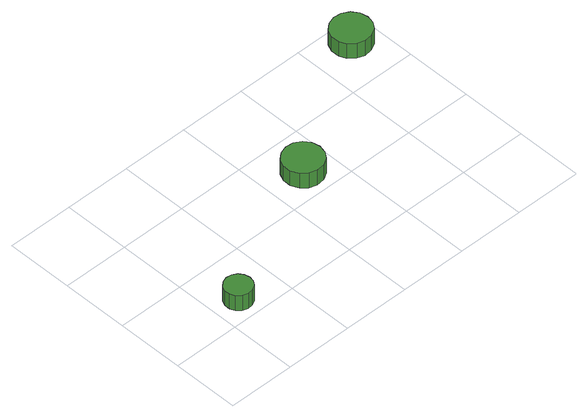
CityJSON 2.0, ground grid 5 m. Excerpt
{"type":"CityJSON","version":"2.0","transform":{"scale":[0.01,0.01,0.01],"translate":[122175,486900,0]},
"CityObjects":{
"tree1":{"type":"SolitaryVegetationObject","attributes":{"function":"something"},"geometry":[{"type":"MultiSurface","lod":"1","boundaries":[[[0,1,2,3,4,5,6,7,8,9,10,11,12,13,14]],[[15,16,17,18,19,20,21,22,23,24,25,26,27,28,29]],[[0,29,28,1]],[[1,28,27,2]],[[2,27,26,3]],[[3,26,25,4]],[[4,25,24,5]],[[5,24,23,6]],[[6,23,22,7]],[[7,22,21,8]],[[8,21,20,9]],[[9,20,19,10]],[[10,19,18,11]],[[11,18,17,12]],[[12,17,16,13]],[[13,16,15,14]],[[14,15,29,0]]]}]},
"tree2":{"type":"SolitaryVegetationObject","attributes":{"function":"something"},"geometry":[{"type":"MultiSurface","lod":"1","boundaries":[[[30,31,32,33,34,35,36,37,38,39,40,41,42,43,44]],[[45,46,47,48,49,50,51,52,53,54,55,56,57,58,59]],[[30,59,58,31]],[[31,58,57,32]],[[32,57,56,33]],[[33,56,55,34]],[[34,55,54,35]],[[35,54,53,36]],[[36,53,52,37]],[[37,52,51,38]],[[38,51,50,39]],[[39,50,49,40]],[[40,49,48,41]],[[41,48,47,42]],[[42,47,46,43]],[[43,46,45,44]],[[44,45,59,30]]]}]},
"tree3":{"type":"SolitaryVegetationObject","attributes":{"function":"something"},"geometry":[{"type":"MultiSurface","lod":"1","boundaries":[[[60,61,62,63,64,65,66,67,68,69,70,71,72,73,74]],[[75,76,77,78,79,80,81,82,83,84,85,86,87,88,89]],[[60,89,88,61]],[[61,88,87,62]],[[62,87,86,63]],[[63,86,85,64]],[[64,85,84,65]],[[65,84,83,66]],[[66,83,82,67]],[[67,82,81,68]],[[68,81,80,69]],[[69,80,79,70]],[[70,79,78,71]],[[71,78,77,72]],[[72,77,76,73]],[[73,76,75,74]],[[74,75,89,60]]]}]}
},
"vertices":[
[289,165,188],[280,206,188],[256,240,188],[219,261,188],[178,265,188],[138,252,188],[107,224,188],[90,186,188],[90,144,188],[107,106,188],[138,78,188],[178,65,188],[219,69,188],[256,90,188],[280,124,188],[280,124,59],[256,90,59],[219,69,59],[178,65,59],[138,78,59],[107,106,59],[90,144,59],[90,186,59],[107,224,59],[138,252,59],[178,265,59],[219,261,59],[256,240,59],[280,206,59],[289,165,59],
[1420,703,193],[1408,762,193],[1372,811,193],[1320,842,193],[1259,848,193],[1202,829,193],[1157,789,193],[1132,733,193],[1132,673,193],[1157,617,193],[1202,577,193],[1259,558,193],[1320,564,193],[1372,595,193],[1408,644,193],[1408,644,64],[1372,595,64],[1320,564,64],[1259,558,64],[1202,577,64],[1157,617,64],[1132,673,64],[1132,733,64],[1157,789,64],[1202,829,64],[1259,848,64],[1320,842,64],[1372,811,64],[1408,762,64],[1420,703,64],
[2446,1330,195],[2434,1390,195],[2398,1439,195],[2345,1469,195],[2285,1475,195],[2228,1457,195],[2182,1416,195],[2158,1361,195],[2158,1300,195],[2182,1245,195],[2228,1204,195],[2285,1185,195],[2345,1192,195],[2398,1222,195],[2434,1271,195],[2434,1271,66],[2398,1222,66],[2345,1192,66],[2285,1185,66],[2228,1204,66],[2182,1245,66],[2158,1300,66],[2158,1361,66],[2182,1416,66],[2228,1457,66],[2285,1475,66],[2345,1469,66],[2398,1439,66],[2434,1390,66],[2446,1330,66]
]}
